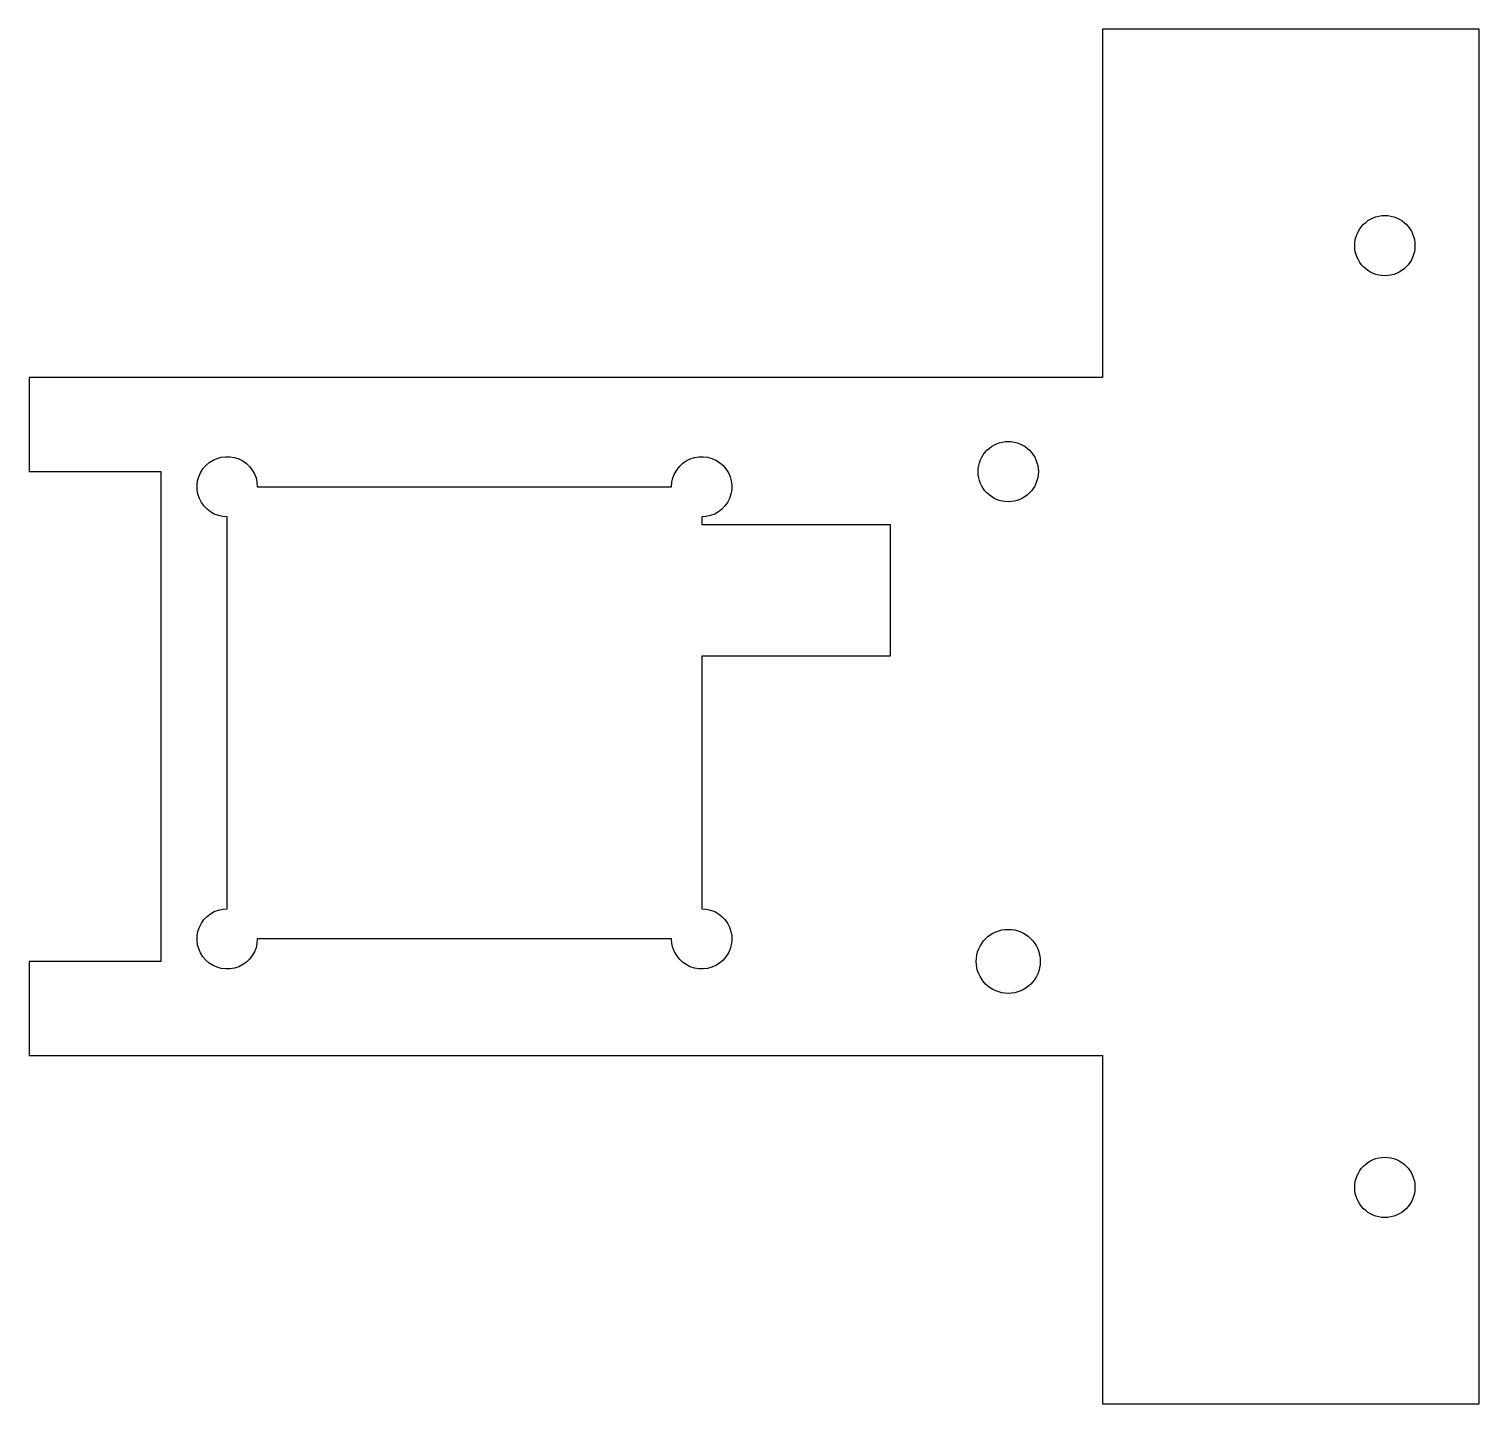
# Model space of a CAD drawing. Header units: millimetres. Extents: x -57 to 20, y 0 to 73.
import ezdxf

# ---------------------------------------------------------------- set-up
doc = ezdxf.new("R2010")
doc.units = ezdxf.units.MM
doc.layers.get('0').update_dxf_attribs({"linetype": 'CONTINUOUS'})

msp = doc.modelspace()

# ---------------------------------------------------------------- linework, layer by layer
msp.add_lwpolyline([(-50, 23.5), (-57, 23.5), (-57, 18.5), (0, 18.5), (0, 0), (20, 0), (20, 73), (0, 73), (0, 54.5), (-57, 54.5), (-57, 49.5), (-50, 49.5)], close=True)
msp.add_lwpolyline([(-44.875, 48.695), (-22.875, 48.695, -2.414214), (-21.275, 47.095), (-21.275, 46.695), (-11.275, 46.695), (-11.275, 39.695), (-21.275, 39.695), (-21.275, 26.295, -2.414214), (-22.875, 24.695), (-44.875, 24.695, -2.414214), (-46.475, 26.295), (-46.475, 47.095, -2.414214)], format="xyb", close=True)
for centre, radius in [((15, 61.5), 1.6), ((-5, 49.5), 1.6), ((-5, 23.5), 1.7), ((15, 11.5), 1.6)]:
    msp.add_circle(centre, radius)

doc.saveas('drawing.dxf')
